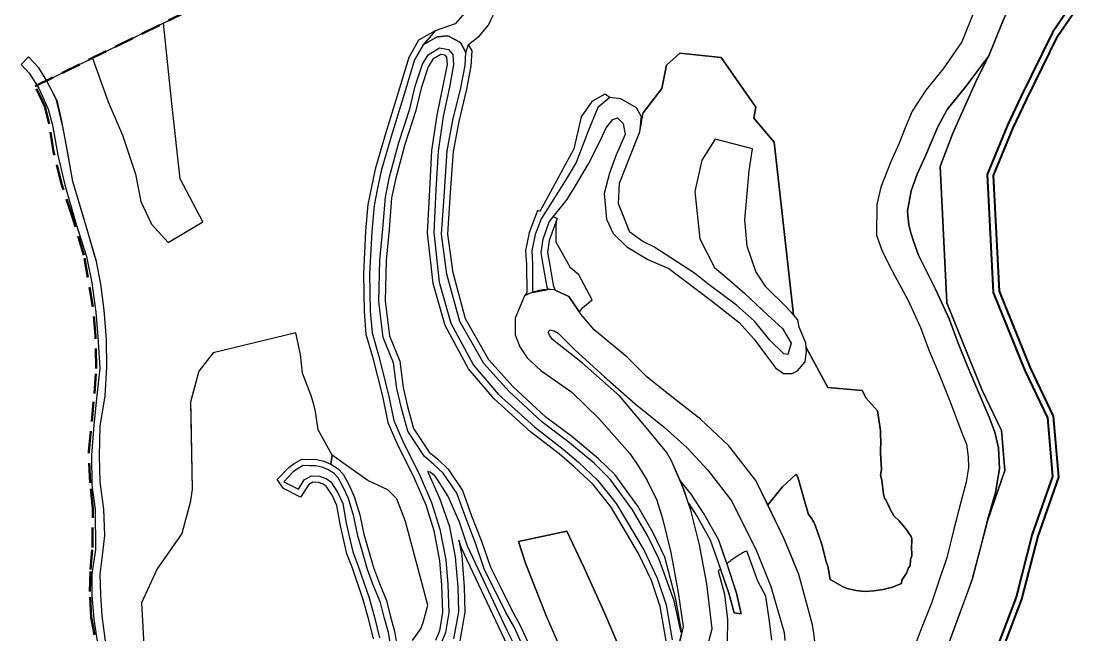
# Model space of a CAD drawing. Header units: metres. Extents: x 254550 to 279186, y 560399 to 562374.
# Drawn here: x 254764.6 to 255105.7, y 561654.8 to 561851.3 of the extents above; entities that cross this region are included whole.
import ezdxf

# ---------------------------------------------------------------- set-up
doc = ezdxf.new("R2010")
doc.units = ezdxf.units.M
doc.linetypes.add('DASHED2', pattern=[9.525, 6.35, -3.175])
for name, color, linetype, lineweight in [('E-1', 106, 'Continuous', 25), ('Road', 253, 'Continuous', 25), ('Service-1', 183, 'Continuous', 25), ('Stream', 5, 'Continuous', 40), ('Surveyed_Boundary', 7, 'DASHED2', 50), ('UC-1', 10, 'Continuous', 25), ('UV-1', 13, 'Continuous', 25), ('UV-2', 23, 'Continuous', 25)]:
    doc.layers.add(name, color=color, linetype=linetype, lineweight=lineweight)
doc.layers.add('Recreational', color=3, linetype='Continuous')
doc.layers.add('Transport 1', color=203, linetype='Continuous')

msp = doc.modelspace()

# ---------------------------------------------------------------- linework, layer by layer
at = {"layer": 'E-1'}
for points in [[(255081.41, 561856.47), (255079, 561850.84), (255074.74, 561840.2), (255074.74, 561840.19), (255070.83, 561832.67), (255063.15, 561815.48), (255059.05, 561804.82), (255061.24, 561761.1), (255072.45, 561733.36), (255078.74, 561720.24), (255079.84, 561707.4), (255074.26, 561691.31), (255069.36, 561672.5), (255060.95, 561649.52)], [(255005.15, 561653.03), (255004.44, 561659.17), (255003.27, 561667.1), (255000.61, 561671.98), (254997.15, 561681.66), (254997, 561681.59), (254996.7, 561681.44), (254996.39, 561681.29), (254996.09, 561681.13), (254995.78, 561680.97), (254995.47, 561680.79), (254995.16, 561680.62), (254994.85, 561680.43), (254994.54, 561680.24), (254994.23, 561680.05), (254993.91, 561679.84), (254993.6, 561679.63), (254993.28, 561679.42), (254992.96, 561679.2), (254992.64, 561678.98), (254992.32, 561678.75), (254992, 561678.51), (254991.68, 561678.27), (254991.35, 561678.02), (254991.03, 561677.77), (254990.73, 561677.54), (254990.68, 561677.69), (254989.88, 561679.99), (254988.11, 561685.05), (254983.49, 561693.45), (254979.27, 561699.78), (254975.72, 561704.21), (254973.01, 561710.54), (254971.33, 561713.29), (254966, 561719.8), (254956.32, 561731.28), (254944.43, 561741.81), (254934.88, 561749.32), (254933.85, 561750.75), (254933.6, 561751.54), (254933.64, 561752.02), (254933.83, 561752.29), (254934.06, 561752.4), (254935.33, 561752.16), (254936.64, 561751.4), (254942.06, 561745.97), (254951.37, 561737.53), (254961.32, 561728.79), (254970.63, 561721.24), (254978.01, 561714.6), (254984.63, 561707.5), (254992.34, 561697.59), (254998.64, 561684.9), (254999.76, 561682.64), (255000.27, 561681.61), (255004.82, 561670.19), (255009.13, 561655.47), (255009.3, 561652.95)], [(254984.19, 561649.88), (254985.98, 561656.71), (254984.26, 561671.12), (254984.17, 561671.63), (254983.63, 561674.54), (254981.94, 561683.6), (254979.17, 561694.68), (254978.39, 561696.92), (254981.36, 561692.48), (254985.35, 561685.13), (254987.84, 561678.28), (254988.09, 561677.59), (254988.69, 561675.85), (254988.4, 561675.59), (254988.07, 561675.3), (254987.9, 561675.15), (254989.96, 561667.78), (254990.88, 561659.63), (254990.78, 561652.42)]]:
    msp.add_lwpolyline(points, dxfattribs=at)
at = {"layer": 'E-1', "elevation": 1470}
for points in [[(254971.29, 561652.81), (254969.36, 561663.83), (254966.53, 561672.11), (254962.45, 561680.8), (254953.6, 561695.67), (254947.84, 561702.93), (254941.84, 561708.56), (254936.99, 561712.71), (254927.75, 561719.83), (254916.16, 561730.34), (254907.87, 561740.01), (254900.44, 561753.88), (254896.58, 561767.33), (254894.83, 561783.56), (254895.48, 561797.35), (254896.16, 561809.9), (254897.88, 561821.17), (254899.85, 561830.62), (254901.14, 561837.5), (254900.98, 561839.83), (254900.47, 561840.4), (254899.05, 561840.65), (254896.48, 561839.11), (254895.01, 561836.69), (254892.77, 561829.91), (254891.05, 561822.73), (254887.52, 561811.85), (254884.58, 561801.03), (254883.28, 561794.71), (254882.5, 561784.64), (254881.48, 561774.65), (254881.16, 561761.6), (254882.55, 561750.52), (254885.88, 561742.42), (254886.96, 561734.01), (254888.36, 561727.89), (254890.31, 561720.82), (254895.32, 561713.22), (254898.05, 561710.97), (254901.36, 561707.82), (254906.02, 561701), (254908.92, 561692.92), (254912.08, 561684.75), (254914.93, 561676.39), (254918.26, 561669.78), (254921.7, 561662.84), (254924.41, 561657.97), (254927.07, 561652.17)], [(254939.17, 561646.43), (254932.81, 561660.89), (254926.21, 561677.7), (254923.91, 561684.64), (254939.46, 561687.95), (254944.97, 561676.21), (254951.52, 561661.78), (254956.87, 561649.27)], [(254920.45, 561651.3), (254918.46, 561655.36), (254905.66, 561682.51), (254904.8, 561685.05), (254905.78, 561680.04), (254906.57, 561670.09), (254906.77, 561662), (254905.18, 561652.87)]]:
    msp.add_lwpolyline(points, dxfattribs=at)
at = {"layer": 'E-1'}
for points in [[(255059.05, 561804.82), (255063.15, 561815.48), (255070.83, 561832.67), (255074.74, 561840.19), (255067.3, 561830.39), (255061.31, 561823.03), (255058.37, 561817.48), (255054.39, 561808.15), (255051.72, 561802.31), (255049.84, 561797.03), (255048.67, 561790.57), (255048.76, 561789.07), (255049.08, 561786.12), (255049.71, 561783.48), (255050.67, 561780.5), (255052.1, 561776.32), (255057.6, 561765.52), (255061.93, 561755.98), (255064.84, 561748.23), (255067.72, 561741.03), (255071.07, 561733.27), (255074.75, 561724.47), (255076.62, 561719.62), (255077.84, 561714.61), (255078.11, 561707.91), (255076.83, 561700.32), (255074.61, 561692.7), (255074.26, 561691.31), (255079.84, 561707.4), (255078.74, 561720.24), (255072.45, 561733.36), (255061.24, 561761.1)], [(254943.31, 561770.02), (254940.65, 561772.35), (254936.06, 561780.58), (254936.06, 561786.18), (254936.31, 561788.17), (254933.81, 561781.05), (254933.2, 561777.24), (254933.95, 561773.13), (254935.09, 561766.72), (254935.71, 561765.2), (254940.11, 561763.1), (254943.46, 561758.13), (254944.46, 561759.46), (254947.51, 561762.08)]]:
    msp.add_lwpolyline(points, close=True, dxfattribs=at)
for points in [[(254791.58, 561652.73, 0), (254790.56, 561660.79, 0), (254790.03, 561667.65, 0), (254789.9, 561674.17, 0), (254790.69, 561681.02, 0), (254791.36, 561686.58, 0), (254791.04, 561695.05, 0), (254789.83, 561703.8, 0), (254789.7, 561711.96, 0), (254789.91, 561721.61, 0), (254791.48, 561731.34, 0), (254792, 561740.44, 0), (254791.93, 561749.48, 0), (254791.18, 561758.74, 0), (254790.13, 561767.05, 0), (254788.65, 561774.29, 0), (254788.04, 561776.37, 0), (254785.87, 561783.89, 0), (254781.07, 561799.96, 0), (254779.14, 561810.76, 0), (254777.97, 561817.01, 0), (254775.92, 561826.01, 0), (254772.77, 561832.22, 0), (254779.81, 561835.8, 0), (254787.42, 561839.53, 0), (254792.41, 561825.45, 0), (254797.03, 561814.85, 0), (254801.23, 561802.3, 0), (254802.92, 561793.53, 0), (254806.37, 561786.28, 0), (254811.67, 561780.4, 0), (254822.76, 561787.07, 0), (254815.51, 561800.81, 0), (254812.9, 561823.95, 0), (254810.15, 561850.69, 0), (254820.73, 561855.89, 0)], [(254908.37, 561855.87, 50.89), (254903.64, 561850.51, 50.24), (254897.22, 561848.24, 0), (254891.94, 561845.27, 0), (254888.75, 561839.71, 0), (254885.1, 561827.46, 0), (254881.22, 561814.95, 0), (254877.96, 561803.9, 0), (254876.71, 561797.73, 0), (254875.68, 561792.59, 0), (254874.96, 561784.07, 0), (254874.23, 561770.44, 0), (254874.45, 561758.32, 0), (254875.05, 561751.11, 0), (254877.17, 561743.78, 0), (254880.32, 561731.19, 0), (254882.11, 561722.77, 0), (254885.32, 561715.39, 0), (254888.39, 561709.32, 0), (254890.58, 561704.7, 0), (254894.2, 561696.43, 0), (254896.78, 561688.15, 0), (254898.63, 561678.48, 0), (254899.25, 561670.7, 0), (254899.63, 561662.03, 0), (254898.63, 561656.04, 0), (254897.3, 561652.92, 0)], [(255046.67, 561671.16, 0), (255046.82, 561672.3, 0), (255048.27, 561674.55, 0), (255048.9, 561676.22, 0), (255049.51, 561676.8, 0), (255049.54, 561678.84, 0), (255049.98, 561680.05, 0), (255049.89, 561683.25, 0), (255050, 561684.09, 0), (255049.97, 561685.89, 0), (255048.23, 561688.58, 0), (255045.96, 561691.25, 0), (255044.28, 561692.91, 0), (255043.17, 561694.75, 0), (255041.72, 561697.98, 0), (255041.26, 561698.57, 0), (255040.92, 561699.84, 0), (255040.42, 561704.27, 0), (255039.95, 561705.92, 0), (255040.28, 561707.76, 0), (255039.98, 561712.95, 0), (255039.95, 561714.97, 0), (255040.03, 561715.31, 0), (255039.99, 561720.19, 0), (255039.04, 561726.51, 0), (255035.34, 561730.54, 0), (255034.06, 561733.05, 0), (255023.06, 561733.95, 0), (255016.18, 561746.82, 0), (255016.04, 561748.25, -0.17), (255013.89, 561753.35, -0.34), (255013.47, 561755.66, -0.38), (255012.06, 561757.23, 0), (255005.89, 561812.59, 0), (254999.41, 561820.26, 0), (255000.03, 561823.73, 0), (254988.9, 561839.66, 0), (254975.62, 561841.05, 0), (254971.37, 561837.24, 0), (254969.88, 561829.74, 0), (254963.87, 561822.02, 0), (254963.2, 561819.48, 0), (254963.32, 561820.66, 0), (254961.74, 561823.56, 0), (254956.79, 561826.46, 0), (254953.19, 561826.88, 0), (254951.61, 561827.92, 0), (254947.46, 561825.58, 0), (254944.06, 561820.7, 0), (254941.7, 561810.41, 0), (254934.76, 561797.6, 0), (254930.78, 561790.38, 0), (254930.04, 561790.68, 0), (254927.38, 561783.57, 0), (254926.15, 561777.9, 0), (254926.48, 561773.37, 0), (254926.65, 561764.35, 0), (254925.92, 561763.36, 0), (254922.83, 561756.21, 0), (254922.91, 561750.87, 0), (254924.34, 561747.01, 0), (254926.73, 561743.52, 0), (254931.09, 561739.41, 0), (254941.06, 561732.5, 0), (254949.8, 561723.94, 0), (254959.64, 561712.84, 0), (254962.53, 561708.61, 0), (254965.17, 561704.2, 0), (254968.3, 561697.94, 0), (254970.12, 561691.99, 0), (254972.75, 561681.1, 0), (254975.13, 561668.33, 0), (254976.72, 561657.44, 0), (254976.25, 561655.41, 0), (254974.33, 561666.21, 0), (254970.84, 561679.63, 0), (254967.06, 561687.45, 0), (254962.21, 561695.94, 0), (254954.78, 561706.07, 0), (254949.5, 561711.21, 0), (254941.01, 561718.25, 0), (254932.72, 561724.48, 0), (254922.29, 561734.22, 0), (254914.47, 561742.82, 0), (254907, 561755.93, 0), (254903, 561770.72, 0), (254901.32, 561783.13, 0), (254902.17, 561796.49, 0), (254903.08, 561809.58, 0), (254904.9, 561819.16, 0), (254907.4, 561829.57, 0), (254908.8, 561836.93, 0), (254909.12, 561841.8, 0), (254907.95, 561843.87, 0), (254911.4, 561846.59, 0), (254911.4, 561846.59, 0), (254914.29, 561850.04, 50.82), (254917.21, 561856.25, 51.9)], [(255070.19, 561855.1, 0), (255066.07, 561844.75, 0), (255060.04, 561836.04, 0), (255054.49, 561829.27, 0), (255050.09, 561822.45, 0), (255047.86, 561817.11, 0), (255045.93, 561812.27, 0), (255043.22, 561806.09, 0), (255040.03, 561798.18, 0), (255038.81, 561792.6, 0), (255038.72, 561782.8, 0), (255040.52, 561777.67, 0), (255043.73, 561771.31, 0), (255048.86, 561761.84, 0), (255052.82, 561753.22, 0), (255055.59, 561745.68, 0), (255058.92, 561737.91, 0), (255062.3, 561729.36, 0), (255066.28, 561718.89, 0), (255067.52, 561715.86, 0), (255068.11, 561711.77, 0), (255068.15, 561708.31, 0), (255067.46, 561703.7, 0), (255065.77, 561697.27, 0), (255063.34, 561688.17, 0), (255061.23, 561679.42, 0), (255060.78, 561678.08, 0), (255059.57, 561674.52, 0), (255058.8, 561672.25, 0), (255056.3, 561664.94, 0), (255052.85, 561656.32, 0), (255049.7, 561647.8, 0)], [(254889.97, 561652.9, 0), (254892.67, 561656.65, 0), (254893.4, 561658.68, 0), (254894.86, 561664.3, 0), (254887.76, 561691.07, 0), (254884.92, 561698.36, 0), (254882.07, 561701.21, 0), (254875.69, 561704.2, 0), (254869.87, 561708.25, 0), (254864.27, 561712.33, 0), (254859.79, 561720.47, 0), (254858.85, 561726.24, 0), (254858.25, 561728.93, 0), (254857.35, 561731.63, 0), (254854.73, 561738.55, 0), (254854.09, 561744.56, 0), (254852.53, 561751.45, 0), (254826.1, 561745.11, 0), (254821.44, 561739.16, 0), (254819.17, 561730.52, 0), (254818.85, 561729.31, 0), (254818.93, 561725.15, 0), (254819.35, 561701.29, 0), (254818.75, 561697.13, 0), (254816.03, 561687.17, 0), (254808.17, 561675.85, 0), (254803.1, 561664.99, 0), (254804.87, 561633.86, 0)], [(255019.21, 561649.93, 0), (255018.57, 561655.24, 0), (255018.2, 561657.94, 0), (255013.83, 561674.05, 0), (255011.75, 561679.08, 0), (255009.01, 561685.73, 0), (255003.85, 561696.39, 0), (255008.56, 561702.15, 0), (255012.93, 561706.2, 0), (255013.49, 561705.23, 0), (255015.83, 561696.97, 0), (255016.62, 561694.48, 0), (255016.77, 561693.53, 0), (255018.02, 561691.79, 0), (255018.21, 561691.53, 0), (255018.44, 561691.2, 0), (255018.6, 561690.85, 0), (255018.79, 561690.43, 0), (255019.72, 561688.04, 0), (255021.29, 561683.37, 0), (255021.39, 561682.86, 0), (255022.64, 561677.83, 0), (255023.04, 561676.71, 0), (255023.35, 561675.6, 0), (255023.81, 561672.52, 0), (255023.89, 561672.46, 0), (255027.8, 561670.22, 0), (255029.28, 561669.64, 0), (255032.08, 561668.93, 0), (255034.94, 561668.66, 0), (255037.86, 561668.79, 0), (255040.83, 561669.27, 0), (255043.84, 561670.07, 0), (255046.67, 561671.16, 0)]]:
    msp.add_polyline3d(points, dxfattribs=at)
at = {"layer": 'Recreational'}
msp.add_lwpolyline([(255005.15, 561653.03), (255004.44, 561659.17), (255003.27, 561667.1), (255000.61, 561671.98), (254997.15, 561681.66), (254997, 561681.59), (254996.7, 561681.44), (254996.39, 561681.29), (254996.09, 561681.13), (254995.78, 561680.97), (254995.47, 561680.79), (254995.16, 561680.62), (254994.85, 561680.43), (254994.54, 561680.24), (254994.23, 561680.05), (254993.91, 561679.84), (254993.6, 561679.63), (254993.28, 561679.42), (254992.96, 561679.2), (254992.64, 561678.98), (254992.32, 561678.75), (254992, 561678.51), (254991.68, 561678.27), (254991.35, 561678.02), (254991.03, 561677.77), (254990.73, 561677.54), (254993.82, 561668.14), (254995.35, 561661.45), (254993.03, 561661.82), (254991.37, 561668.09), (254988.69, 561675.85), (254988.4, 561675.59), (254988.07, 561675.3), (254987.9, 561675.15), (254989.96, 561667.78), (254990.88, 561659.63), (254990.78, 561652.42)], dxfattribs=at)
at = {"layer": 'Road'}
for points in [[(255070.19, 561855.1), (255066.07, 561844.75), (255060.04, 561836.04), (255054.49, 561829.27), (255050.09, 561822.45), (255047.86, 561817.11), (255045.93, 561812.27), (255043.22, 561806.09), (255040.03, 561798.18), (255038.81, 561792.6), (255038.72, 561782.8), (255040.52, 561777.67), (255043.73, 561771.31), (255048.86, 561761.84), (255052.82, 561753.22), (255055.59, 561745.68), (255058.92, 561737.91), (255062.3, 561729.36), (255066.28, 561718.89), (255067.52, 561715.86), (255068.11, 561711.77), (255068.15, 561708.31), (255067.46, 561703.7), (255065.77, 561697.27), (255063.34, 561688.17), (255061.23, 561679.42), (255058.8, 561672.25), (255056.3, 561664.94), (255052.85, 561656.32), (255049.7, 561647.8)], [(255061.69, 561651.48), (255064.86, 561660.15), (255067.18, 561666.47), (255069.36, 561672.5), (255072.13, 561682.95), (255074.61, 561692.7), (255076.83, 561700.32), (255078.11, 561707.91), (255077.84, 561714.61), (255076.62, 561719.62), (255074.75, 561724.47), (255071.07, 561733.27), (255067.72, 561741.03), (255064.84, 561748.23), (255061.93, 561755.98), (255057.6, 561765.52), (255052.1, 561776.32), (255050.67, 561780.5), (255049.71, 561783.48), (255049.08, 561786.12), (255048.76, 561789.07), (255048.67, 561790.57), (255049.84, 561797.03), (255051.72, 561802.31), (255054.39, 561808.15), (255058.36, 561817.48), (255061.31, 561823.03), (255067.3, 561830.39), (255074.74, 561840.19), (255079, 561850.84), (255081.41, 561856.47)], [(254975.64, 561652.76), (254976.25, 561655.41), (254975.96, 561655.9), (254973.83, 561665.65), (254969, 561678.85), (254965.29, 561686.52), (254960.53, 561694.84), (254953.26, 561704.75), (254948.16, 561709.72), (254939.77, 561716.68), (254931.44, 561722.95), (254920.87, 561732.82), (254912.84, 561741.64), (254905.14, 561755.16), (254901.03, 561770.32), (254899.31, 561783.06), (254900.18, 561796.62), (254901.09, 561809.84), (254902.94, 561819.58), (254905.45, 561829.99), (254906.81, 561837.18), (254907.09, 561841.33), (254905.32, 561844.46), (254901.33, 561846.64), (254897.83, 561846.29), (254893.4, 561843.8), (254890.6, 561838.92), (254887.01, 561826.88), (254883.14, 561814.37), (254879.9, 561803.42), (254878.67, 561797.33), (254877.66, 561792.31), (254876.96, 561783.93), (254876.23, 561770.41), (254876.44, 561758.42), (254877.03, 561751.48), (254879.1, 561744.3), (254882.27, 561731.64), (254884.03, 561723.38), (254887.14, 561716.24), (254890.19, 561710.2), (254892.4, 561705.53), (254896.08, 561697.13), (254898.72, 561688.63), (254900.61, 561678.75), (254901.25, 561670.83), (254901.64, 561661.91), (254900.57, 561655.47), (254899.11, 561652.08)], [(254925.24, 561651.37), (254922.62, 561657.06), (254919.93, 561661.9), (254916.47, 561668.89), (254913.08, 561675.62), (254910.2, 561684.07), (254907.05, 561692.22), (254904.23, 561700.08), (254899.82, 561706.52), (254896.72, 561709.47), (254893.82, 561711.86), (254888.46, 561719.98), (254886.42, 561727.4), (254884.98, 561733.66), (254883.93, 561741.91), (254880.6, 561750.01), (254879.16, 561761.49), (254879.48, 561774.77), (254880.5, 561784.82), (254881.29, 561794.99), (254882.64, 561801.49), (254885.61, 561812.42), (254889.12, 561823.27), (254890.85, 561830.46), (254893.18, 561837.54), (254895.03, 561840.57), (254898.66, 561842.75), (254901.5, 561842.24), (254902.93, 561840.64), (254903.15, 561837.38), (254901.81, 561830.23), (254899.85, 561820.81), (254898.15, 561809.69), (254897.47, 561797.25), (254896.84, 561783.62), (254898.55, 561767.71), (254902.3, 561754.63), (254909.53, 561741.15), (254917.59, 561731.74), (254929.03, 561721.36), (254938.25, 561714.26), (254943.18, 561710.05), (254949.32, 561704.29), (254955.25, 561696.81), (254964.22, 561681.73), (254968.38, 561672.86), (254971.3, 561664.33), (254973.25, 561653.19)], [(254791.58, 561652.73), (254790.56, 561660.79), (254790.03, 561667.65), (254789.9, 561674.17), (254790.69, 561681.02), (254791.36, 561686.58), (254791.04, 561695.05), (254789.83, 561703.8), (254789.7, 561711.96), (254789.91, 561721.61), (254791.48, 561731.34), (254792, 561740.44), (254791.93, 561749.48), (254791.18, 561758.74), (254790.13, 561767.05), (254788.65, 561774.29), (254784.83, 561787.47), (254781.07, 561799.96), (254779.35, 561809.64), (254777.44, 561819.84), (254776.14, 561825.59), (254772.5, 561832.75), (254770.18, 561836.38), (254766.93, 561839.88), (254764.59, 561837.49), (254767.1, 561834.72), (254770.26, 561829.91), (254773.25, 561823.1), (254774.63, 561818.06), (254776.35, 561808.38), (254778.57, 561798.95), (254782.12, 561786.59), (254785.46, 561775.92), (254787.25, 561767.55), (254788.44, 561758.16), (254789.09, 561750.22), (254789.74, 561740.13), (254788.81, 561731.38), (254787.86, 561721.95), (254787.05, 561712.27), (254787.25, 561702.74), (254788.24, 561694.91), (254788.33, 561682.03), (254787.21, 561674.29), (254787.16, 561667.49), (254787.88, 561659.62), (254789.18, 561650.73)], [(254984.19, 561649.88), (254985.98, 561656.71), (254984.26, 561671.12), (254981.94, 561683.6), (254979.17, 561694.68), (254976.92, 561701.18), (254975.91, 561703.74), (254973.01, 561710.54), (254971.33, 561713.29), (254966, 561719.8), (254956.32, 561731.28), (254944.43, 561741.81), (254934.88, 561749.32), (254933.85, 561750.75), (254933.6, 561751.54), (254933.64, 561752.02), (254933.83, 561752.29), (254934.06, 561752.4), (254935.33, 561752.16), (254936.64, 561751.4), (254942.06, 561745.97), (254951.37, 561737.53), (254961.32, 561728.79), (254970.63, 561721.24), (254978.01, 561714.6), (254984.63, 561707.5), (254992.34, 561697.59), (255000.27, 561681.61), (255004.82, 561670.19), (255009.13, 561655.47), (255009.3, 561652.95)], [(254882.98, 561651.16), (254882.28, 561655.45), (254880.92, 561660.44), (254879.75, 561665.11), (254877.49, 561670.47), (254875.53, 561675.7), (254874.12, 561680.6), (254872.46, 561686.49), (254871.15, 561692.69), (254869.42, 561698.37), (254867.79, 561702.06), (254866.16, 561705), (254864.9, 561706.39), (254862.87, 561707.66), (254860.94, 561708.45), (254859.02, 561708.91), (254857.04, 561708.91), (254854.98, 561708.97), (254853.16, 561707.96), (254851.63, 561706.85), (254848.72, 561703.81), (254853.39, 561701.41), (254855.3, 561704.38), (254857.56, 561705.66), (254860.16, 561705.57), (254862.27, 561704.86), (254863.77, 561703.8), (254865.96, 561700.49), (254867.6, 561696.77), (254868.7, 561690.54), (254869.52, 561686.82), (254870.83, 561681.31), (254872.47, 561677.11), (254874.36, 561671.49), (254876.04, 561666.55), (254877.94, 561660.01), (254879.43, 561653.83)], [(254903.25, 561653.44), (254904.77, 561662.14), (254904.57, 561669.99), (254903.8, 561679.77), (254901.92, 561689.34), (254898.78, 561698.43), (254894.92, 561707.04), (254895.67, 561706.92), (254896.8, 561706.01), (254897.9, 561704.52), (254901.42, 561698.93), (254904.91, 561690.98), (254907.52, 561683.26), (254920.26, 561656.23), (254922.25, 561652.16)]]:
    msp.add_lwpolyline(points, dxfattribs=at)
msp.add_lwpolyline([(255019.21, 561649.93), (255018.57, 561655.24), (255018.2, 561657.94), (255013.83, 561674.05), (255009.01, 561685.73), (255000.06, 561704.22), (254991.39, 561715.27), (254982.27, 561723.8), (254971.55, 561732.15), (254965.08, 561737.42), (254958.79, 561743.7), (254948.18, 561752.47), (254943.94, 561757.42), (254940.11, 561763.1), (254935.49, 561765.3, 0.145993), (254925.92, 561763.36), (254922.84, 561756.22), (254922.91, 561750.9), (254924.34, 561747.01), (254926.73, 561743.52), (254931.09, 561739.41), (254941.06, 561732.5), (254949.7, 561724.06), (254959.64, 561712.84), (254962.53, 561708.61), (254965.17, 561704.2), (254968.3, 561697.94), (254970.12, 561691.99), (254972.75, 561681.1), (254975.13, 561668.33), (254976.72, 561657.44), (254975.64, 561652.76)], format="xyb", dxfattribs=at)
msp.add_lwpolyline([(254993.03, 561661.82), (254995.35, 561661.45), (254993.82, 561668.14), (254990.68, 561677.69), (254988.11, 561685.05), (254983.49, 561693.45), (254979.27, 561699.78), (254979.03, 561700.12), (254975.91, 561703.74), (254976.92, 561701.18), (254978.04, 561697.93), (254978.58, 561696.38), (254979.98, 561694.55), (254981.36, 561692.48), (254985.35, 561685.13), (254988.09, 561677.59), (254991.37, 561668.09)], close=True, dxfattribs=at)
msp.add_polyline3d([(254908.37, 561855.87, 50.89), (254903.64, 561850.51, 50.24), (254897.22, 561848.24, 0), (254893.4, 561843.8, 0), (254897.83, 561846.29, 0), (254901.33, 561846.64, 0), (254905.32, 561844.46, 0), (254907.09, 561841.33, 0), (254907.95, 561843.87, 0), (254911.4, 561846.59, 0), (254914.29, 561850.04, 50.82), (254917.21, 561856.25, 51.9)], dxfattribs=at)
msp.add_polyline3d([(254933.79, 561787.02, 0), (254939.45, 561794.09, 16.73), (254941.9, 561798.03, 16.2), (254946.35, 561805.68, 15.06), (254950.1, 561812.95, 14.04), (254952.08, 561817.21, 13.24), (254954.13, 561819.84, 12.31), (254955.64, 561820.38, 11.84), (254957.53, 561818.58, 11.14), (254958.1, 561815, 10.25), (254955.26, 561808.52, 8.9), (254953.08, 561802.63, 8.23), (254951.38, 561796.09, 7.67), (254952.18, 561787.94, 6.97), (254954.25, 561783.34, 6.53), (254958.66, 561779, 5.91), (254965.38, 561775.03, 5.07), (254972.09, 561772.07, 4.3), (254985.68, 561761.85, 2.92), (254994.68, 561754.83, 2.19), (254999.53, 561749.43, 1.5), (255003.1, 561744.56, 0.96), (255006.31, 561740.3, 0.55), (255008.9, 561738.47, 0.4), (255011.62, 561738.47, 0.29), (255013.4, 561739.3, 0.22), (255015.79, 561742.19, 0.06), (255016.3, 561745.51, -0.1), (255016.04, 561748.25, -0.17), (255013.89, 561753.35, -0.34), (255013.47, 561755.66, -0.38), (255009.83, 561759.69, -0.61), (255003.19, 561766.25, -0.83), (255000.06, 561771.13, -0.96), (254997.19, 561779.22, -1.28), (254996.47, 561787.74, -1.47), (254997.89, 561803.4, -1.76), (254998.95, 561810.4, -1.83), (254986.95, 561813.48, -2.33), (254982.73, 561806.83, -1.89), (254980.48, 561796.82, -1.7), (254982.08, 561781.65, -1.35), (254986.77, 561772.42, -0.94), (254992.32, 561767.7, -0.86), (254996.53, 561764.06, -0.75), (255003.84, 561757.18, -0.68), (255008.56, 561752.93, -0.47), (255011.31, 561748.21, -0.26), (255010.29, 561744.58, 0.05), (255009.01, 561744.79, 0.3), (255004.47, 561749.15, 1.2), (254999.62, 561755.24, 1.96), (254993.79, 561760.34, 2.55), (254984.6, 561767.16, 3.36), (254980.37, 561770.62, 3.76), (254967.36, 561779.07, 4.6), (254963.76, 561780.77, 5.07), (254959.59, 561783.72, 6.2), (254956, 561792.84, 7.37), (254956.29, 561799.44, 7.9), (254959.78, 561808.12, 9.18), (254962.83, 561815.86, 10.54), (254963.32, 561820.66, 11.32), (254961.74, 561823.56, 11.74), (254956.79, 561826.46, 12.41), (254953.19, 561826.88, 12.79), (254949.42, 561823.65, 13.05), (254946.05, 561815.57, 13.83), (254942.47, 561806.06, 15.31), (254939.27, 561800.69, 16.04), (254936.58, 561796.45, 16.72), (254931.2, 561788.06, 0), (254931.2, 561788.06, 0), (254929.31, 561783.01, 0), (254928.17, 561777.76, 0), (254928.48, 561773.46, 0), (254928.47, 561765.39, 0), (254928.42, 561764.45, 0), (254933.48, 561765.36, 0), (254933.15, 561766.16, 0), (254931.98, 561772.77, 0), (254931.17, 561777.21, 0), (254931.87, 561781.54, 0)], close=True, dxfattribs=at)
at = {"layer": 'Service-1'}
msp.add_lwpolyline([(254889.97, 561652.9), (254892.67, 561656.65), (254893.4, 561658.68), (254894.86, 561664.3), (254887.76, 561691.07), (254884.92, 561698.36), (254882.07, 561701.21), (254875.69, 561704.2), (254869.87, 561708.25), (254864.27, 561712.33), (254863.78, 561709.45), (254866.19, 561707.94), (254867.8, 561706.18), (254869.58, 561702.95), (254871.3, 561699.07), (254873.09, 561693.19), (254874.41, 561686.97), (254876.05, 561681.15), (254877.43, 561676.33), (254879.35, 561671.21), (254881.65, 561665.74), (254882.86, 561660.94), (254884.24, 561655.87), (254884.95, 561651.46)], dxfattribs=at)
at = {"layer": 'Stream'}
for points in [[(255104.23, 561861.16), (255095.13, 561847.67), (255085, 561827.05), (255080.71, 561817.99), (255074.2, 561802.21), (255076.09, 561764.38), (255086.18, 561739.42), (255093.46, 561724.25), (255095.05, 561705.5), (255088.62, 561686.96), (255083.41, 561666.83), (255070.54, 561632.95), (255066.51, 561612.06), (255064.85, 561596.13), (255065.52, 561590.79), (255072.78, 561569.69), (255074.78, 561546.64), (255072.6, 561542.13), (255071.92, 561523.11), (255073.74, 561502.96), (255075.19, 561473.5), (255075.56, 561465.28)], [(255077.56, 561465.37), (255077.18, 561473.59), (255075.73, 561503.1), (255073.92, 561523.16), (255074.58, 561541.63), (255076.82, 561546.26), (255074.75, 561570.1), (255067.48, 561591.24), (255066.86, 561596.15), (255068.49, 561611.77), (255072.47, 561632.4), (255085.31, 561666.22), (255090.54, 561686.38), (255097.08, 561705.25), (255095.42, 561724.79), (255088.01, 561740.23), (255078.07, 561764.82), (255076.22, 561801.86), (255082.54, 561817.18), (255086.8, 561826.18), (255096.86, 561846.67), (255105.74, 561859.82)]]:
    msp.add_lwpolyline(points, dxfattribs=at)
at = {"layer": 'Surveyed_Boundary'}
for points in [[(254769.03, 561830.5), (254820.73, 561855.89)], [(254791.47, 561636.05), (254787.03, 561660.46), (254786.56, 561668.65), (254786.8, 561675.64), (254787.41, 561682.73), (254787.51, 561695.24), (254786.66, 561703.43), (254786.22, 561713.62), (254788.02, 561732.03), (254788.6, 561740.08), (254788.36, 561750.45), (254787.55, 561759.82), (254784.68, 561776.33), (254781.07, 561788.23), (254777.45, 561799.17), (254774.93, 561809.5), (254773.5, 561818.4), (254772.17, 561823.96), (254769.03, 561830.5)]]:
    msp.add_lwpolyline(points, dxfattribs=at)
at = {"layer": 'Transport 1'}
msp.add_polyline3d([(254959.21, 561784.68, 0), (254957.8, 561788.28, 6.79), (254957.15, 561789.91, 0), (254956, 561792.84, 0), (254956.29, 561799.44, 0), (254959.78, 561808.12, 0), (254961.28, 561811.93, 0), (254962.83, 561815.86, 10.54), (254963.87, 561822.02, 0), (254969.88, 561829.74, 0), (254971.37, 561837.24, 0), (254975.62, 561841.05, 0), (254988.9, 561839.66, 0), (255000.03, 561823.73, 0), (254999.41, 561820.26, 0), (255005.89, 561812.59, 0), (255012.06, 561757.23, 0), (255009.83, 561759.69, -0.61), (255003.19, 561766.25, -0.83), (255000.06, 561771.13, -0.96), (254997.19, 561779.22, -1.28), (254996.47, 561787.74, -1.47), (254997.89, 561803.4, -1.76), (254998.95, 561810.4, -1.83), (254986.95, 561813.48, -2.33), (254982.73, 561806.83, -1.89), (254980.48, 561796.82, -1.7), (254982.08, 561781.65, -1.35), (254986.77, 561772.42, -0.94), (254992.32, 561767.7, -0.86), (254996.53, 561764.06, -0.75), (255003.84, 561757.18, -0.68), (255008.56, 561752.93, -0.47), (255011.31, 561748.21, -0.26), (255010.29, 561744.58, 0.05), (255009.01, 561744.79, 0.3), (255004.47, 561749.15, 1.2), (254999.62, 561755.24, 1.96), (254993.79, 561760.34, 2.55), (254984.6, 561767.16, 3.36), (254980.37, 561770.62, 3.76), (254967.36, 561779.07, 4.6), (254963.76, 561780.77, 5.07), (254959.59, 561783.72, 6.2), (254959.21, 561784.68, 6.33)], dxfattribs=at)
at = {"layer": 'UC-1', "elevation": 0}
msp.add_lwpolyline([(254956.87, 561649.27), (254951.52, 561661.78), (254944.97, 561676.21), (254939.46, 561687.95), (254923.91, 561684.64), (254926.21, 561677.7), (254932.81, 561660.88), (254939.17, 561646.43)], dxfattribs=at)
at = {"layer": 'UC-1'}
msp.add_polyline3d([(255016.18, 561746.82, 0), (255023.06, 561733.95, 0), (255034.06, 561733.05, 0), (255035.34, 561730.54, 0), (255039.04, 561726.51, 0), (255039.99, 561720.19, 0), (255040.03, 561715.31, 0), (255039.95, 561714.97, 0), (255039.97, 561713.12, 0), (255040.28, 561707.76, 0), (255039.95, 561705.92, 0), (255040.42, 561704.27, 0), (255040.92, 561699.84, 0), (255041.16, 561698.93, 0), (255041.17, 561698.68, 0), (255041.72, 561697.98, 0), (255042.92, 561695.29, 0), (255043.17, 561694.75, 0), (255044.28, 561692.91, 0), (255045.96, 561691.25, 0), (255048.23, 561688.58, 0), (255049.7, 561686.31, 0), (255049.84, 561686.06, 0), (255049.98, 561685.51, 0), (255049.97, 561685.18, 0), (255050, 561684.09, 0), (255049.95, 561683.73, 0), (255049.89, 561683.25, 0), (255049.98, 561680.05, 0), (255049.54, 561678.84, 0), (255049.51, 561676.8, 0), (255048.9, 561676.22, 0), (255048.27, 561674.55, 0), (255046.82, 561672.3, 0), (255046.67, 561671.16, 0), (255043.84, 561670.07, 0), (255040.83, 561669.27, 0), (255037.86, 561668.79, 0), (255034.94, 561668.66, 0), (255032.08, 561668.93, 0), (255029.28, 561669.64, 0), (255027.8, 561670.22, 0), (255023.89, 561672.46, 0), (255023.81, 561672.52, 0), (255023.35, 561675.6, 0), (255023.04, 561676.71, 0), (255022.64, 561677.83, 0), (255021.39, 561682.86, 0), (255021.29, 561683.37, 0), (255019.72, 561688.04, 0), (255018.79, 561690.43, 0), (255018.6, 561690.85, 0), (255018.44, 561691.2, 0), (255018.21, 561691.53, 0), (255018.02, 561691.79, 0), (255016.77, 561693.53, 0), (255016.62, 561694.48, 0), (255015.83, 561696.97, 0), (255013.49, 561705.23, 0), (255012.93, 561706.2, 0), (255008.56, 561702.15, 0), (255003.85, 561696.39, 0), (255000.06, 561704.22, 0), (254991.39, 561715.27, 0), (254982.27, 561723.8, 0), (254971.55, 561732.15, 0), (254965.08, 561737.42, 0), (254958.79, 561743.7, 0), (254948.18, 561752.47, 0), (254943.94, 561757.42, 0), (254943.46, 561758.13, 0), (254944.46, 561759.46, 0), (254947.51, 561762.08, 0), (254943.31, 561770.02, 0), (254940.65, 561772.35, 0), (254936.06, 561780.58, 0), (254936.06, 561786.18, 0), (254936.31, 561788.17, 0), (254935.09, 561788.65, 0), (254939.45, 561794.09, 16.73), (254941.9, 561798.03, 16.2), (254946.35, 561805.68, 15.06), (254950.1, 561812.95, 14.04), (254952.08, 561817.21, 13.24), (254954.13, 561819.84, 12.31), (254955.64, 561820.38, 11.84), (254957.53, 561818.58, 11.14), (254958.1, 561815, 10.25), (254955.26, 561808.52, 8.9), (254953.08, 561802.63, 8.23), (254951.38, 561796.09, 7.67), (254952.18, 561787.94, 6.97), (254954.25, 561783.34, 6.53), (254958.66, 561779, 5.91), (254965.38, 561775.03, 5.07), (254972.09, 561772.07, 4.3), (254985.68, 561761.85, 2.92), (254994.68, 561754.83, 2.19), (254999.53, 561749.43, 1.5), (255003.1, 561744.56, 0.96), (255006.31, 561740.3, 0.55), (255008.9, 561738.47, 0.4), (255011.62, 561738.47, 0.29), (255013.4, 561739.3, 0.22), (255015.79, 561742.19, 0.06), (255016.3, 561745.51, -0.1), (255016.18, 561746.82, -0.13)], dxfattribs=at)
at = {"layer": 'UV-1'}
for points in [[(254877.46, 561653.48), (254876, 561659.5), (254874.14, 561665.95), (254870.59, 561676.43), (254868.91, 561680.71), (254866.74, 561690.15), (254865.68, 561696.18), (254864.2, 561699.52), (254862.31, 561702.39), (254861.36, 561703.06), (254859.8, 561703.58), (254858.06, 561703.64), (254856.71, 561702.88), (254854.09, 561698.8), (254848.68, 561701.58), (254846.62, 561704.51), (254850.31, 561708.37), (254852.08, 561709.65), (254854.49, 561710.99), (254859.26, 561710.91), (254861.56, 561710.36), (254863.78, 561709.45), (254864.27, 561712.33), (254859.79, 561720.47), (254858.85, 561726.24), (254858.25, 561728.93), (254857.35, 561731.63), (254854.73, 561738.55), (254854.09, 561744.56), (254852.53, 561751.45), (254826.1, 561745.11), (254821.44, 561739.16), (254818.85, 561729.31), (254819.35, 561701.29), (254818.75, 561697.13), (254816.03, 561687.17), (254808.17, 561675.85), (254803.1, 561664.99), (254804.87, 561633.86)], [(254850.31, 561708.37), (254852.08, 561709.65), (254854.49, 561710.99), (254859.26, 561710.91), (254861.56, 561710.36), (254863.78, 561709.45), (254864.27, 561712.33), (254859.79, 561720.47), (254858.85, 561726.24), (254858.25, 561728.93), (254857.35, 561731.63)]]:
    msp.add_lwpolyline(points, dxfattribs=at)
at = {"layer": 'UV-2'}
msp.add_lwpolyline([(254810.15, 561850.69), (254787.42, 561839.53), (254792.41, 561825.45), (254797.03, 561814.85), (254801.23, 561802.3), (254802.92, 561793.53), (254806.37, 561786.28), (254811.67, 561780.4), (254822.76, 561787.07), (254815.51, 561800.81), (254812.9, 561823.95)], close=True, dxfattribs=at)

doc.saveas('drawing.dxf')
